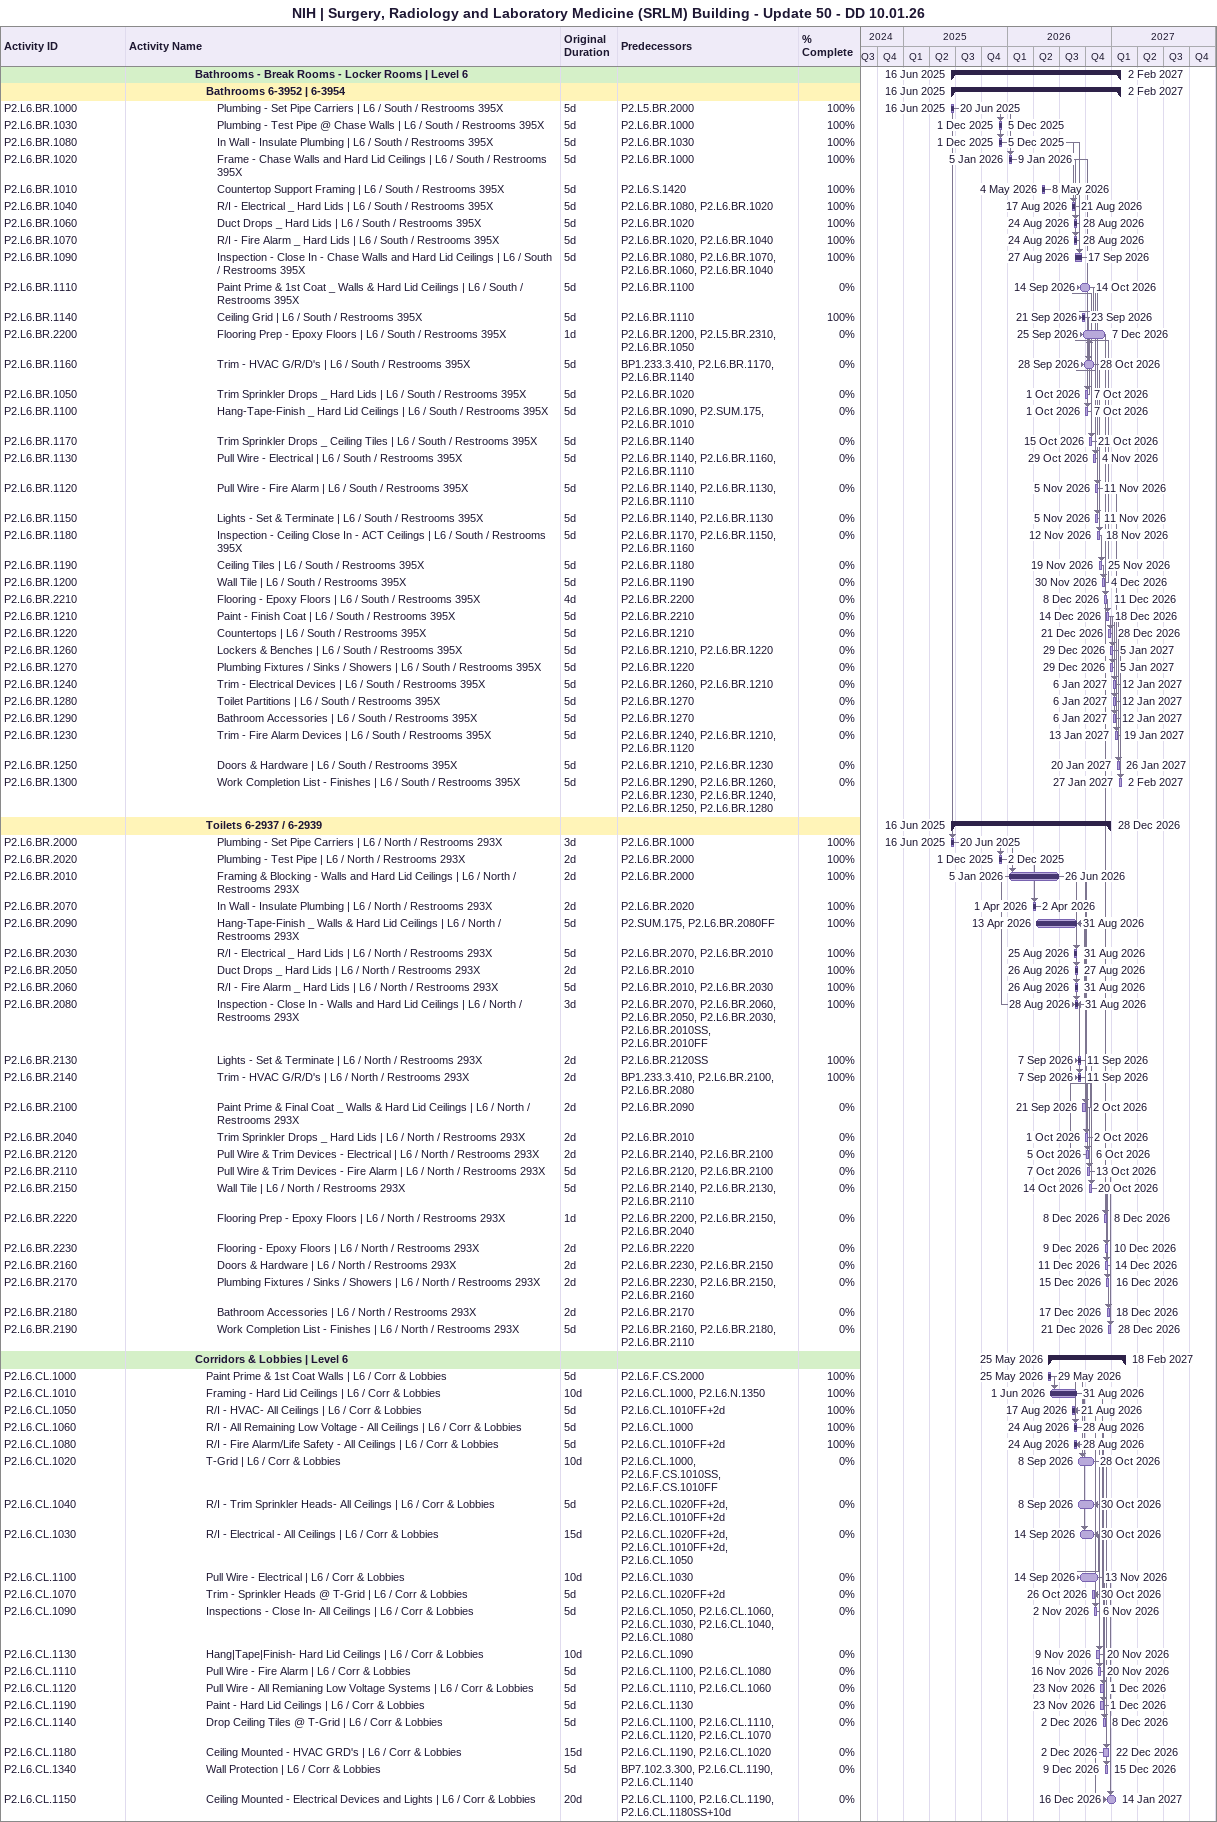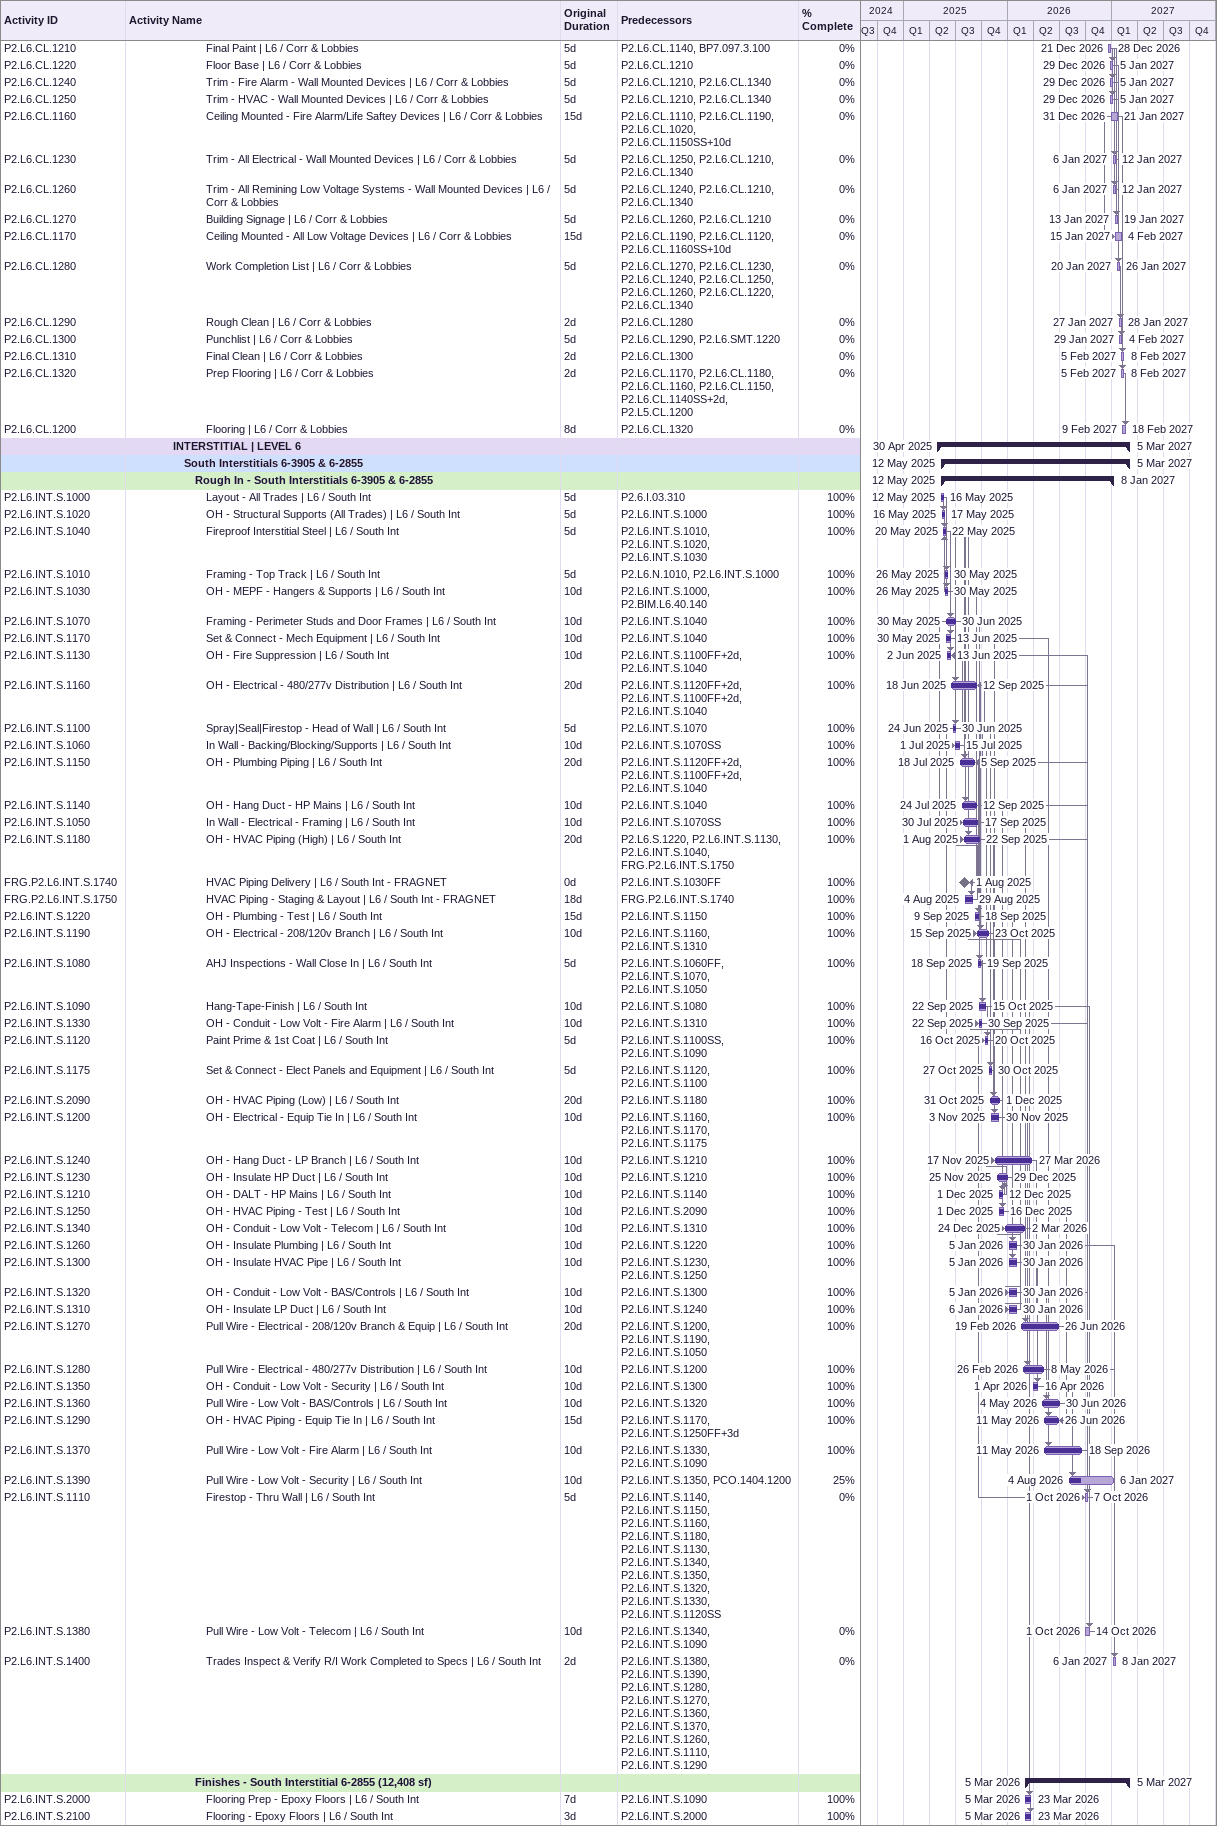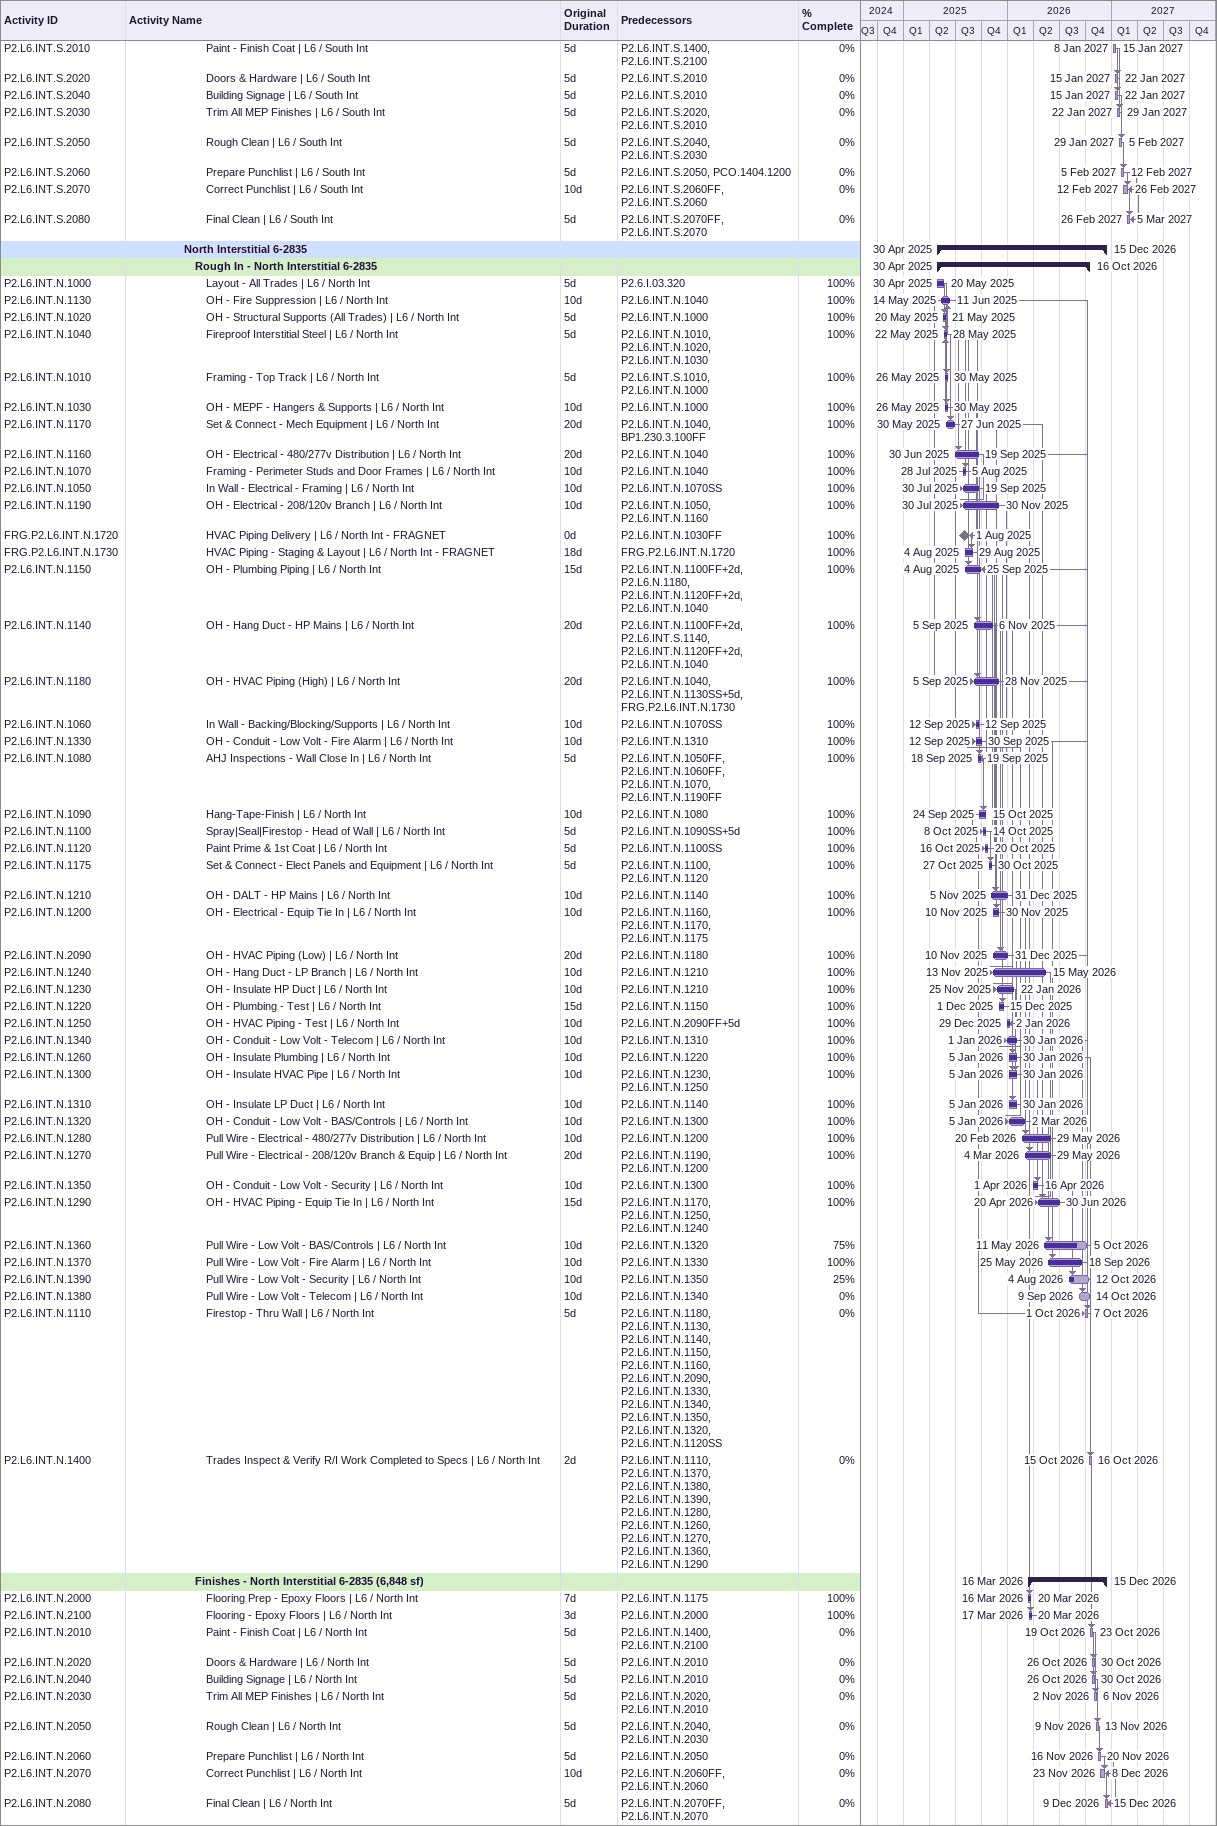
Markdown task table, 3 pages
NIH | Surgery, Radiology and Laboratory Medicine (SRLM) Building - Update 50 - DD 10.01.26

| ID | Level | Task | Original duration | Start | Finish | Predecessors | % complete |
|---|---|---|---|---|---|---|---|
|  | 7 | **Bathrooms - Break Rooms - Locker Rooms \| Level 6** |  | 2025-06-16 | 2027-02-02 |  |  |
|  | 8 | **Bathrooms 6-3952 \| 6-3954** |  | 2025-06-16 | 2027-02-02 |  |  |
| P2.L6.BR.1000 | 9 | Plumbing - Set Pipe Carriers \| L6 / South / Restrooms 395X | 5d | 2025-06-16 | 2025-06-20 | P2.L5.BR.2000 | 100 |
| P2.L6.BR.1030 | 9 | Plumbing - Test Pipe @ Chase Walls \| L6 / South / Restrooms 395X | 5d | 2025-12-01 | 2025-12-05 | P2.L6.BR.1000 | 100 |
| P2.L6.BR.1080 | 9 | In Wall - Insulate Plumbing \| L6 / South / Restrooms 395X | 5d | 2025-12-01 | 2025-12-05 | P2.L6.BR.1030 | 100 |
| P2.L6.BR.1020 | 9 | Frame - Chase Walls and Hard Lid Ceilings \| L6 / South / Restrooms 395X | 5d | 2026-01-05 | 2026-01-09 | P2.L6.BR.1000 | 100 |
| P2.L6.BR.1010 | 9 | Countertop Support Framing \| L6 / South / Restrooms 395X | 5d | 2026-05-04 | 2026-05-08 | P2.L6.S.1420 | 100 |
| P2.L6.BR.1040 | 9 | R/I - Electrical _ Hard Lids \| L6 / South / Restrooms 395X | 5d | 2026-08-17 | 2026-08-21 | P2.L6.BR.1080, P2.L6.BR.1020 | 100 |
| P2.L6.BR.1060 | 9 | Duct Drops _ Hard Lids \| L6 / South / Restrooms 395X | 5d | 2026-08-24 | 2026-08-28 | P2.L6.BR.1020 | 100 |
| P2.L6.BR.1070 | 9 | R/I - Fire Alarm _ Hard Lids \| L6 / South / Restrooms 395X | 5d | 2026-08-24 | 2026-08-28 | P2.L6.BR.1020, P2.L6.BR.1040 | 100 |
| P2.L6.BR.1090 | 9 | Inspection - Close In - Chase Walls and Hard Lid Ceilings \| L6 / South / Restrooms 395X | 5d | 2026-08-27 | 2026-09-17 | P2.L6.BR.1080, P2.L6.BR.1070, P2.L6.BR.1060, P2.L6.BR.1040 | 100 |
| P2.L6.BR.1110 | 9 | Paint Prime & 1st Coat _ Walls & Hard Lid Ceilings \| L6 / South / Restrooms 395X | 5d | 2026-09-14 | 2026-10-14 | P2.L6.BR.1100 | 0 |
| P2.L6.BR.1140 | 9 | Ceiling Grid \| L6 / South / Restrooms 395X | 5d | 2026-09-21 | 2026-09-23 | P2.L6.BR.1110 | 100 |
| P2.L6.BR.2200 | 9 | Flooring Prep - Epoxy Floors \| L6 / South / Restrooms 395X | 1d | 2026-09-25 | 2026-12-07 | P2.L6.BR.1200, P2.L5.BR.2310, P2.L6.BR.1050 | 0 |
| P2.L6.BR.1160 | 9 | Trim - HVAC G/R/D's \| L6 / South / Restrooms 395X | 5d | 2026-09-28 | 2026-10-28 | BP1.233.3.410, P2.L6.BR.1170, P2.L6.BR.1140 | 0 |
| P2.L6.BR.1050 | 9 | Trim Sprinkler Drops _ Hard Lids \| L6 / South / Restrooms 395X | 5d | 2026-10-01 | 2026-10-07 | P2.L6.BR.1020 | 0 |
| P2.L6.BR.1100 | 9 | Hang-Tape-Finish _ Hard Lid Ceilings \| L6 / South / Restrooms 395X | 5d | 2026-10-01 | 2026-10-07 | P2.L6.BR.1090, P2.SUM.175, P2.L6.BR.1010 | 0 |
| P2.L6.BR.1170 | 9 | Trim Sprinkler Drops _ Ceiling Tiles \| L6 / South / Restrooms 395X | 5d | 2026-10-15 | 2026-10-21 | P2.L6.BR.1140 | 0 |
| P2.L6.BR.1130 | 9 | Pull Wire - Electrical \| L6 / South / Restrooms 395X | 5d | 2026-10-29 | 2026-11-04 | P2.L6.BR.1140, P2.L6.BR.1160, P2.L6.BR.1110 | 0 |
| P2.L6.BR.1120 | 9 | Pull Wire - Fire Alarm \| L6 / South / Restrooms 395X | 5d | 2026-11-05 | 2026-11-11 | P2.L6.BR.1140, P2.L6.BR.1130, P2.L6.BR.1110 | 0 |
| P2.L6.BR.1150 | 9 | Lights - Set & Terminate \| L6 / South / Restrooms 395X | 5d | 2026-11-05 | 2026-11-11 | P2.L6.BR.1140, P2.L6.BR.1130 | 0 |
| P2.L6.BR.1180 | 9 | Inspection - Ceiling Close In - ACT Ceilings \| L6 / South / Restrooms 395X | 5d | 2026-11-12 | 2026-11-18 | P2.L6.BR.1170, P2.L6.BR.1150, P2.L6.BR.1160 | 0 |
| P2.L6.BR.1190 | 9 | Ceiling Tiles \| L6 / South / Restrooms 395X | 5d | 2026-11-19 | 2026-11-25 | P2.L6.BR.1180 | 0 |
| P2.L6.BR.1200 | 9 | Wall Tile \| L6 / South / Restrooms 395X | 5d | 2026-11-30 | 2026-12-04 | P2.L6.BR.1190 | 0 |
| P2.L6.BR.2210 | 9 | Flooring - Epoxy Floors \| L6 / South / Restrooms 395X | 4d | 2026-12-08 | 2026-12-11 | P2.L6.BR.2200 | 0 |
| P2.L6.BR.1210 | 9 | Paint - Finish Coat \| L6 / South / Restrooms 395X | 5d | 2026-12-14 | 2026-12-18 | P2.L6.BR.2210 | 0 |
| P2.L6.BR.1220 | 9 | Countertops \| L6 / South / Restrooms 395X | 5d | 2026-12-21 | 2026-12-28 | P2.L6.BR.1210 | 0 |
| P2.L6.BR.1260 | 9 | Lockers & Benches \| L6 / South / Restrooms 395X | 5d | 2026-12-29 | 2027-01-05 | P2.L6.BR.1210, P2.L6.BR.1220 | 0 |
| P2.L6.BR.1270 | 9 | Plumbing Fixtures / Sinks / Showers \| L6 / South / Restrooms 395X | 5d | 2026-12-29 | 2027-01-05 | P2.L6.BR.1220 | 0 |
| P2.L6.BR.1240 | 9 | Trim - Electrical Devices \| L6 / South / Restrooms 395X | 5d | 2027-01-06 | 2027-01-12 | P2.L6.BR.1260, P2.L6.BR.1210 | 0 |
| P2.L6.BR.1280 | 9 | Toilet Partitions \| L6 / South / Restrooms 395X | 5d | 2027-01-06 | 2027-01-12 | P2.L6.BR.1270 | 0 |
| P2.L6.BR.1290 | 9 | Bathroom Accessories \| L6 / South / Restrooms 395X | 5d | 2027-01-06 | 2027-01-12 | P2.L6.BR.1270 | 0 |
| P2.L6.BR.1230 | 9 | Trim - Fire Alarm Devices \| L6 / South / Restrooms 395X | 5d | 2027-01-13 | 2027-01-19 | P2.L6.BR.1240, P2.L6.BR.1210, P2.L6.BR.1120 | 0 |
| P2.L6.BR.1250 | 9 | Doors & Hardware \| L6 / South / Restrooms 395X | 5d | 2027-01-20 | 2027-01-26 | P2.L6.BR.1210, P2.L6.BR.1230 | 0 |
| P2.L6.BR.1300 | 9 | Work Completion List - Finishes \| L6 / South / Restrooms 395X | 5d | 2027-01-27 | 2027-02-02 | P2.L6.BR.1290, P2.L6.BR.1260, P2.L6.BR.1230, P2.L6.BR.1240, P2.L6.BR.1250, P2.L6.BR.1280 | 0 |
|  | 8 | **Toilets 6-2937 / 6-2939** |  | 2025-06-16 | 2026-12-28 |  |  |
| P2.L6.BR.2000 | 9 | Plumbing - Set Pipe Carriers \| L6 / North / Restrooms 293X | 3d | 2025-06-16 | 2025-06-20 | P2.L6.BR.1000 | 100 |
| P2.L6.BR.2020 | 9 | Plumbing - Test Pipe \| L6 / North / Restrooms 293X | 2d | 2025-12-01 | 2025-12-02 | P2.L6.BR.2000 | 100 |
| P2.L6.BR.2010 | 9 | Framing & Blocking - Walls and Hard Lid Ceilings \| L6 / North / Restrooms 293X | 2d | 2026-01-05 | 2026-06-26 | P2.L6.BR.2000 | 100 |
| P2.L6.BR.2070 | 9 | In Wall - Insulate Plumbing \| L6 / North / Restrooms 293X | 2d | 2026-04-01 | 2026-04-02 | P2.L6.BR.2020 | 100 |
| P2.L6.BR.2090 | 9 | Hang-Tape-Finish _ Walls & Hard Lid Ceilings \| L6 / North / Restrooms 293X | 5d | 2026-04-13 | 2026-08-31 | P2.SUM.175, P2.L6.BR.2080FF | 100 |
| P2.L6.BR.2030 | 9 | R/I - Electrical _ Hard Lids \| L6 / North / Restrooms 293X | 5d | 2026-08-25 | 2026-08-31 | P2.L6.BR.2070, P2.L6.BR.2010 | 100 |
| P2.L6.BR.2050 | 9 | Duct Drops _ Hard Lids \| L6 / North / Restrooms 293X | 2d | 2026-08-26 | 2026-08-27 | P2.L6.BR.2010 | 100 |
| P2.L6.BR.2060 | 9 | R/I - Fire Alarm _ Hard Lids \| L6 / North / Restrooms 293X | 5d | 2026-08-26 | 2026-08-31 | P2.L6.BR.2010, P2.L6.BR.2030 | 100 |
| P2.L6.BR.2080 | 9 | Inspection - Close In - Walls and Hard Lid Ceilings \| L6 / North / Restrooms 293X | 3d | 2026-08-28 | 2026-08-31 | P2.L6.BR.2070, P2.L6.BR.2060, P2.L6.BR.2050, P2.L6.BR.2030, P2.L6.BR.2010SS, P2.L6.BR.2010FF | 100 |
| P2.L6.BR.2130 | 9 | Lights - Set & Terminate \| L6 / North / Restrooms 293X | 2d | 2026-09-07 | 2026-09-11 | P2.L6.BR.2120SS | 100 |
| P2.L6.BR.2140 | 9 | Trim - HVAC G/R/D's \| L6 / North / Restrooms 293X | 2d | 2026-09-07 | 2026-09-11 | BP1.233.3.410, P2.L6.BR.2100, P2.L6.BR.2080 | 100 |
| P2.L6.BR.2100 | 9 | Paint Prime & Final Coat _ Walls & Hard Lid Ceilings \| L6 / North / Restrooms 293X | 2d | 2026-09-21 | 2026-10-02 | P2.L6.BR.2090 | 0 |
| P2.L6.BR.2040 | 9 | Trim Sprinkler Drops _ Hard Lids \| L6 / North / Restrooms 293X | 2d | 2026-10-01 | 2026-10-02 | P2.L6.BR.2010 | 0 |
| P2.L6.BR.2120 | 9 | Pull Wire & Trim Devices - Electrical \| L6 / North / Restrooms 293X | 2d | 2026-10-05 | 2026-10-06 | P2.L6.BR.2140, P2.L6.BR.2100 | 0 |
| P2.L6.BR.2110 | 9 | Pull Wire & Trim Devices - Fire Alarm \| L6 / North / Restrooms 293X | 5d | 2026-10-07 | 2026-10-13 | P2.L6.BR.2120, P2.L6.BR.2100 | 0 |
| P2.L6.BR.2150 | 9 | Wall Tile \| L6 / North / Restrooms 293X | 5d | 2026-10-14 | 2026-10-20 | P2.L6.BR.2140, P2.L6.BR.2130, P2.L6.BR.2110 | 0 |
| P2.L6.BR.2220 | 9 | Flooring Prep - Epoxy Floors \| L6 / North / Restrooms 293X | 1d | 2026-12-08 | 2026-12-08 | P2.L6.BR.2200, P2.L6.BR.2150, P2.L6.BR.2040 | 0 |
| P2.L6.BR.2230 | 9 | Flooring - Epoxy Floors \| L6 / North / Restrooms 293X | 2d | 2026-12-09 | 2026-12-10 | P2.L6.BR.2220 | 0 |
| P2.L6.BR.2160 | 9 | Doors & Hardware \| L6 / North / Restrooms 293X | 2d | 2026-12-11 | 2026-12-14 | P2.L6.BR.2230, P2.L6.BR.2150 | 0 |
| P2.L6.BR.2170 | 9 | Plumbing Fixtures / Sinks / Showers \| L6 / North / Restrooms 293X | 2d | 2026-12-15 | 2026-12-16 | P2.L6.BR.2230, P2.L6.BR.2150, P2.L6.BR.2160 | 0 |
| P2.L6.BR.2180 | 9 | Bathroom Accessories \| L6 / North / Restrooms 293X | 2d | 2026-12-17 | 2026-12-18 | P2.L6.BR.2170 | 0 |
| P2.L6.BR.2190 | 9 | Work Completion List - Finishes \| L6 / North / Restrooms 293X | 5d | 2026-12-21 | 2026-12-28 | P2.L6.BR.2160, P2.L6.BR.2180, P2.L6.BR.2110 | 0 |
|  | 7 | **Corridors & Lobbies \| Level 6** |  | 2026-05-25 | 2027-02-18 |  |  |
| P2.L6.CL.1000 | 8 | Paint Prime & 1st Coat Walls \| L6 / Corr & Lobbies | 5d | 2026-05-25 | 2026-05-29 | P2.L6.F.CS.2000 | 100 |
| P2.L6.CL.1010 | 8 | Framing - Hard Lid Ceilings \| L6 / Corr & Lobbies | 10d | 2026-06-01 | 2026-08-31 | P2.L6.CL.1000, P2.L6.N.1350 | 100 |
| P2.L6.CL.1050 | 8 | R/I - HVAC- All Ceilings \| L6 / Corr & Lobbies | 5d | 2026-08-17 | 2026-08-21 | P2.L6.CL.1010FF+2d | 100 |
| P2.L6.CL.1060 | 8 | R/I - All Remaining Low Voltage - All Ceilings \| L6 / Corr & Lobbies | 5d | 2026-08-24 | 2026-08-28 | P2.L6.CL.1000 | 100 |
| P2.L6.CL.1080 | 8 | R/I - Fire Alarm/Life Safety - All Ceilings \| L6 / Corr & Lobbies | 5d | 2026-08-24 | 2026-08-28 | P2.L6.CL.1010FF+2d | 100 |
| P2.L6.CL.1020 | 8 | T-Grid \| L6 / Corr & Lobbies | 10d | 2026-09-08 | 2026-10-28 | P2.L6.CL.1000, P2.L6.F.CS.1010SS, P2.L6.F.CS.1010FF | 0 |
| P2.L6.CL.1040 | 8 | R/I - Trim Sprinkler Heads- All Ceilings \| L6 / Corr & Lobbies | 5d | 2026-09-08 | 2026-10-30 | P2.L6.CL.1020FF+2d, P2.L6.CL.1010FF+2d | 0 |
| P2.L6.CL.1030 | 8 | R/I - Electrical - All Ceilings \| L6 / Corr & Lobbies | 15d | 2026-09-14 | 2026-10-30 | P2.L6.CL.1020FF+2d, P2.L6.CL.1010FF+2d, P2.L6.CL.1050 | 0 |
| P2.L6.CL.1100 | 8 | Pull Wire - Electrical \| L6 / Corr & Lobbies | 10d | 2026-09-14 | 2026-11-13 | P2.L6.CL.1030 | 0 |
| P2.L6.CL.1070 | 8 | Trim - Sprinkler Heads @ T-Grid \| L6 / Corr & Lobbies | 5d | 2026-10-26 | 2026-10-30 | P2.L6.CL.1020FF+2d | 0 |
| P2.L6.CL.1090 | 8 | Inspections - Close In- All Ceilings \| L6 / Corr & Lobbies | 5d | 2026-11-02 | 2026-11-06 | P2.L6.CL.1050, P2.L6.CL.1060, P2.L6.CL.1030, P2.L6.CL.1040, P2.L6.CL.1080 | 0 |
| P2.L6.CL.1130 | 8 | Hang\|Tape\|Finish- Hard Lid Ceilings \| L6 / Corr & Lobbies | 10d | 2026-11-09 | 2026-11-20 | P2.L6.CL.1090 | 0 |
| P2.L6.CL.1110 | 8 | Pull Wire - Fire Alarm \| L6 / Corr & Lobbies | 5d | 2026-11-16 | 2026-11-20 | P2.L6.CL.1100, P2.L6.CL.1080 | 0 |
| P2.L6.CL.1120 | 8 | Pull Wire - All Remianing Low Voltage Systems \| L6 / Corr & Lobbies | 5d | 2026-11-23 | 2026-12-01 | P2.L6.CL.1110, P2.L6.CL.1060 | 0 |
| P2.L6.CL.1190 | 8 | Paint - Hard Lid Ceilings \| L6 / Corr & Lobbies | 5d | 2026-11-23 | 2026-12-01 | P2.L6.CL.1130 | 0 |
| P2.L6.CL.1140 | 8 | Drop Ceiling Tiles @ T-Grid \| L6 / Corr & Lobbies | 5d | 2026-12-02 | 2026-12-08 | P2.L6.CL.1100, P2.L6.CL.1110, P2.L6.CL.1120, P2.L6.CL.1070 | 0 |
| P2.L6.CL.1180 | 8 | Ceiling Mounted - HVAC GRD's \| L6 / Corr & Lobbies | 15d | 2026-12-02 | 2026-12-22 | P2.L6.CL.1190, P2.L6.CL.1020 | 0 |
| P2.L6.CL.1340 | 8 | Wall Protection \| L6 / Corr & Lobbies | 5d | 2026-12-09 | 2026-12-15 | BP7.102.3.300, P2.L6.CL.1190, P2.L6.CL.1140 | 0 |
| P2.L6.CL.1150 | 8 | Ceiling Mounted - Electrical Devices and Lights \| L6 / Corr & Lobbies | 20d | 2026-12-16 | 2027-01-14 | P2.L6.CL.1100, P2.L6.CL.1190, P2.L6.CL.1180SS+10d | 0 |
| P2.L6.CL.1210 | 8 | Final Paint \| L6 / Corr & Lobbies | 5d | 2026-12-21 | 2026-12-28 | P2.L6.CL.1140, BP7.097.3.100 | 0 |
| P2.L6.CL.1220 | 8 | Floor Base \| L6 / Corr & Lobbies | 5d | 2026-12-29 | 2027-01-05 | P2.L6.CL.1210 | 0 |
| P2.L6.CL.1240 | 8 | Trim - Fire Alarm - Wall Mounted Devices \| L6 / Corr & Lobbies | 5d | 2026-12-29 | 2027-01-05 | P2.L6.CL.1210, P2.L6.CL.1340 | 0 |
| P2.L6.CL.1250 | 8 | Trim - HVAC - Wall Mounted Devices \| L6 / Corr & Lobbies | 5d | 2026-12-29 | 2027-01-05 | P2.L6.CL.1210, P2.L6.CL.1340 | 0 |
| P2.L6.CL.1160 | 8 | Ceiling Mounted - Fire Alarm/Life Saftey Devices \| L6 / Corr & Lobbies | 15d | 2026-12-31 | 2027-01-21 | P2.L6.CL.1110, P2.L6.CL.1190, P2.L6.CL.1020, P2.L6.CL.1150SS+10d | 0 |
| P2.L6.CL.1230 | 8 | Trim - All Electrical - Wall Mounted Devices \| L6 / Corr & Lobbies | 5d | 2027-01-06 | 2027-01-12 | P2.L6.CL.1250, P2.L6.CL.1210, P2.L6.CL.1340 | 0 |
| P2.L6.CL.1260 | 8 | Trim - All Remining Low Voltage Systems - Wall Mounted Devices \| L6 / Corr & Lobbies | 5d | 2027-01-06 | 2027-01-12 | P2.L6.CL.1240, P2.L6.CL.1210, P2.L6.CL.1340 | 0 |
| P2.L6.CL.1270 | 8 | Building Signage \| L6 / Corr & Lobbies | 5d | 2027-01-13 | 2027-01-19 | P2.L6.CL.1260, P2.L6.CL.1210 | 0 |
| P2.L6.CL.1170 | 8 | Ceiling Mounted - All Low Voltage Devices \| L6 / Corr & Lobbies | 15d | 2027-01-15 | 2027-02-04 | P2.L6.CL.1190, P2.L6.CL.1120, P2.L6.CL.1160SS+10d | 0 |
| P2.L6.CL.1280 | 8 | Work Completion List \| L6 / Corr & Lobbies | 5d | 2027-01-20 | 2027-01-26 | P2.L6.CL.1270, P2.L6.CL.1230, P2.L6.CL.1240, P2.L6.CL.1250, P2.L6.CL.1260, P2.L6.CL.1220, P2.L6.CL.1340 | 0 |
| P2.L6.CL.1290 | 8 | Rough Clean \| L6 / Corr & Lobbies | 2d | 2027-01-27 | 2027-01-28 | P2.L6.CL.1280 | 0 |
| P2.L6.CL.1300 | 8 | Punchlist \| L6 / Corr & Lobbies | 5d | 2027-01-29 | 2027-02-04 | P2.L6.CL.1290, P2.L6.SMT.1220 | 0 |
| P2.L6.CL.1310 | 8 | Final Clean \| L6 / Corr & Lobbies | 2d | 2027-02-05 | 2027-02-08 | P2.L6.CL.1300 | 0 |
| P2.L6.CL.1320 | 8 | Prep Flooring \| L6 / Corr & Lobbies | 2d | 2027-02-05 | 2027-02-08 | P2.L6.CL.1170, P2.L6.CL.1180, P2.L6.CL.1160, P2.L6.CL.1150, P2.L6.CL.1140SS+2d, P2.L5.CL.1200 | 0 |
| P2.L6.CL.1200 | 8 | Flooring \| L6 / Corr & Lobbies | 8d | 2027-02-09 | 2027-02-18 | P2.L6.CL.1320 | 0 |
|  | 5 | **INTERSTITIAL \| LEVEL 6** |  | 2025-04-30 | 2027-03-05 |  |  |
|  | 6 | **South Interstitials 6-3905 & 6-2855** |  | 2025-05-12 | 2027-03-05 |  |  |
|  | 7 | **Rough In - South Interstitials 6-3905 & 6-2855** |  | 2025-05-12 | 2027-01-08 |  |  |
| P2.L6.INT.S.1000 | 8 | Layout - All Trades \| L6 / South Int | 5d | 2025-05-12 | 2025-05-16 | P2.6.I.03.310 | 100 |
| P2.L6.INT.S.1020 | 8 | OH - Structural Supports (All Trades) \| L6 / South Int | 5d | 2025-05-16 | 2025-05-17 | P2.L6.INT.S.1000 | 100 |
| P2.L6.INT.S.1040 | 8 | Fireproof Interstitial Steel \| L6 / South Int | 5d | 2025-05-20 | 2025-05-22 | P2.L6.INT.S.1010, P2.L6.INT.S.1020, P2.L6.INT.S.1030 | 100 |
| P2.L6.INT.S.1010 | 8 | Framing - Top Track \| L6 / South Int | 5d | 2025-05-26 | 2025-05-30 | P2.L6.N.1010, P2.L6.INT.S.1000 | 100 |
| P2.L6.INT.S.1030 | 8 | OH - MEPF - Hangers & Supports \| L6 / South Int | 10d | 2025-05-26 | 2025-05-30 | P2.L6.INT.S.1000, P2.BIM.L6.40.140 | 100 |
| P2.L6.INT.S.1070 | 8 | Framing - Perimeter Studs and Door Frames \| L6 / South Int | 10d | 2025-05-30 | 2025-06-30 | P2.L6.INT.S.1040 | 100 |
| P2.L6.INT.S.1170 | 8 | Set & Connect - Mech Equipment \| L6 / South Int | 10d | 2025-05-30 | 2025-06-13 | P2.L6.INT.S.1040 | 100 |
| P2.L6.INT.S.1130 | 8 | OH - Fire Suppression \| L6 / South Int | 10d | 2025-06-02 | 2025-06-13 | P2.L6.INT.S.1100FF+2d, P2.L6.INT.S.1040 | 100 |
| P2.L6.INT.S.1160 | 8 | OH - Electrical - 480/277v Distribution \| L6 / South Int | 20d | 2025-06-18 | 2025-09-12 | P2.L6.INT.S.1120FF+2d, P2.L6.INT.S.1100FF+2d, P2.L6.INT.S.1040 | 100 |
| P2.L6.INT.S.1100 | 8 | Spray\|Seal\|Firestop - Head of Wall \| L6 / South Int | 5d | 2025-06-24 | 2025-06-30 | P2.L6.INT.S.1070 | 100 |
| P2.L6.INT.S.1060 | 8 | In Wall - Backing/Blocking/Supports \| L6 / South Int | 10d | 2025-07-01 | 2025-07-15 | P2.L6.INT.S.1070SS | 100 |
| P2.L6.INT.S.1150 | 8 | OH - Plumbing Piping \| L6 / South Int | 20d | 2025-07-18 | 2025-09-05 | P2.L6.INT.S.1120FF+2d, P2.L6.INT.S.1100FF+2d, P2.L6.INT.S.1040 | 100 |
| P2.L6.INT.S.1140 | 8 | OH - Hang Duct - HP Mains \| L6 / South Int | 10d | 2025-07-24 | 2025-09-12 | P2.L6.INT.S.1040 | 100 |
| P2.L6.INT.S.1050 | 8 | In Wall - Electrical - Framing \| L6 / South Int | 10d | 2025-07-30 | 2025-09-17 | P2.L6.INT.S.1070SS | 100 |
| P2.L6.INT.S.1180 | 8 | OH - HVAC Piping (High) \| L6 / South Int | 20d | 2025-08-01 | 2025-09-22 | P2.L6.S.1220, P2.L6.INT.S.1130, P2.L6.INT.S.1040, FRG.P2.L6.INT.S.1750 | 100 |
| FRG.P2.L6.INT.S.1740 | 8 | HVAC Piping Delivery \| L6 / South Int - FRAGNET | 0d | 2025-08-01 | 2025-08-01 | P2.L6.INT.S.1030FF | 100 |
| FRG.P2.L6.INT.S.1750 | 8 | HVAC Piping - Staging & Layout \| L6 / South Int - FRAGNET | 18d | 2025-08-04 | 2025-08-29 | FRG.P2.L6.INT.S.1740 | 100 |
| P2.L6.INT.S.1220 | 8 | OH - Plumbing - Test \| L6 / South Int | 15d | 2025-09-09 | 2025-09-18 | P2.L6.INT.S.1150 | 100 |
| P2.L6.INT.S.1190 | 8 | OH - Electrical - 208/120v Branch \| L6 / South Int | 10d | 2025-09-15 | 2025-10-23 | P2.L6.INT.S.1160, P2.L6.INT.S.1310 | 100 |
| P2.L6.INT.S.1080 | 8 | AHJ Inspections - Wall Close In \| L6 / South Int | 5d | 2025-09-18 | 2025-09-19 | P2.L6.INT.S.1060FF, P2.L6.INT.S.1070, P2.L6.INT.S.1050 | 100 |
| P2.L6.INT.S.1090 | 8 | Hang-Tape-Finish \| L6 / South Int | 10d | 2025-09-22 | 2025-10-15 | P2.L6.INT.S.1080 | 100 |
| P2.L6.INT.S.1330 | 8 | OH - Conduit - Low Volt - Fire Alarm \| L6 / South Int | 10d | 2025-09-22 | 2025-09-30 | P2.L6.INT.S.1310 | 100 |
| P2.L6.INT.S.1120 | 8 | Paint Prime & 1st Coat \| L6 / South Int | 5d | 2025-10-16 | 2025-10-20 | P2.L6.INT.S.1100SS, P2.L6.INT.S.1090 | 100 |
| P2.L6.INT.S.1175 | 8 | Set & Connect - Elect Panels and Equipment \| L6 / South Int | 5d | 2025-10-27 | 2025-10-30 | P2.L6.INT.S.1120, P2.L6.INT.S.1100 | 100 |
| P2.L6.INT.S.2090 | 8 | OH - HVAC Piping (Low) \| L6 / South Int | 20d | 2025-10-31 | 2025-12-01 | P2.L6.INT.S.1180 | 100 |
| P2.L6.INT.S.1200 | 8 | OH - Electrical - Equip Tie In \| L6 / South Int | 10d | 2025-11-03 | 2025-11-30 | P2.L6.INT.S.1160, P2.L6.INT.S.1170, P2.L6.INT.S.1175 | 100 |
| P2.L6.INT.S.1240 | 8 | OH - Hang Duct - LP Branch \| L6 / South Int | 10d | 2025-11-17 | 2026-03-27 | P2.L6.INT.S.1210 | 100 |
| P2.L6.INT.S.1230 | 8 | OH - Insulate HP Duct \| L6 / South Int | 10d | 2025-11-25 | 2025-12-29 | P2.L6.INT.S.1210 | 100 |
| P2.L6.INT.S.1210 | 8 | OH - DALT - HP Mains \| L6 / South Int | 10d | 2025-12-01 | 2025-12-12 | P2.L6.INT.S.1140 | 100 |
| P2.L6.INT.S.1250 | 8 | OH - HVAC Piping - Test \| L6 / South Int | 10d | 2025-12-01 | 2025-12-16 | P2.L6.INT.S.2090 | 100 |
| P2.L6.INT.S.1340 | 8 | OH - Conduit - Low Volt - Telecom \| L6 / South Int | 10d | 2025-12-24 | 2026-03-02 | P2.L6.INT.S.1310 | 100 |
| P2.L6.INT.S.1260 | 8 | OH - Insulate Plumbing \| L6 / South Int | 10d | 2026-01-05 | 2026-01-30 | P2.L6.INT.S.1220 | 100 |
| P2.L6.INT.S.1300 | 8 | OH - Insulate HVAC Pipe \| L6 / South Int | 10d | 2026-01-05 | 2026-01-30 | P2.L6.INT.S.1230, P2.L6.INT.S.1250 | 100 |
| P2.L6.INT.S.1320 | 8 | OH - Conduit - Low Volt - BAS/Controls \| L6 / South Int | 10d | 2026-01-05 | 2026-01-30 | P2.L6.INT.S.1300 | 100 |
| P2.L6.INT.S.1310 | 8 | OH - Insulate LP Duct \| L6 / South Int | 10d | 2026-01-06 | 2026-01-30 | P2.L6.INT.S.1240 | 100 |
| P2.L6.INT.S.1270 | 8 | Pull Wire - Electrical - 208/120v Branch & Equip \| L6 / South Int | 20d | 2026-02-19 | 2026-06-26 | P2.L6.INT.S.1200, P2.L6.INT.S.1190, P2.L6.INT.S.1050 | 100 |
| P2.L6.INT.S.1280 | 8 | Pull Wire - Electrical - 480/277v Distribution \| L6 / South Int | 10d | 2026-02-26 | 2026-05-08 | P2.L6.INT.S.1200 | 100 |
| P2.L6.INT.S.1350 | 8 | OH - Conduit - Low Volt - Security \| L6 / South Int | 10d | 2026-04-01 | 2026-04-16 | P2.L6.INT.S.1300 | 100 |
| P2.L6.INT.S.1360 | 8 | Pull Wire - Low Volt - BAS/Controls \| L6 / South Int | 10d | 2026-05-04 | 2026-06-30 | P2.L6.INT.S.1320 | 100 |
| P2.L6.INT.S.1290 | 8 | OH - HVAC Piping - Equip Tie In \| L6 / South Int | 15d | 2026-05-11 | 2026-06-26 | P2.L6.INT.S.1170, P2.L6.INT.S.1250FF+3d | 100 |
| P2.L6.INT.S.1370 | 8 | Pull Wire - Low Volt - Fire Alarm \| L6 / South Int | 10d | 2026-05-11 | 2026-09-18 | P2.L6.INT.S.1330, P2.L6.INT.S.1090 | 100 |
| P2.L6.INT.S.1390 | 8 | Pull Wire - Low Volt - Security \| L6 / South Int | 10d | 2026-08-04 | 2027-01-06 | P2.L6.INT.S.1350, PCO.1404.1200 | 25 |
| P2.L6.INT.S.1110 | 8 | Firestop - Thru Wall \| L6 / South Int | 5d | 2026-10-01 | 2026-10-07 | P2.L6.INT.S.1140, P2.L6.INT.S.1150, P2.L6.INT.S.1160, P2.L6.INT.S.1180, P2.L6.INT.S.1130, P2.L6.INT.S.1340, P2.L6.INT.S.1350, P2.L6.INT.S.1320, P2.L6.INT.S.1330, P2.L6.INT.S.1120SS | 0 |
| P2.L6.INT.S.1380 | 8 | Pull Wire - Low Volt - Telecom \| L6 / South Int | 10d | 2026-10-01 | 2026-10-14 | P2.L6.INT.S.1340, P2.L6.INT.S.1090 | 0 |
| P2.L6.INT.S.1400 | 8 | Trades Inspect & Verify R/I Work Completed to Specs \| L6 / South Int | 2d | 2027-01-06 | 2027-01-08 | P2.L6.INT.S.1380, P2.L6.INT.S.1390, P2.L6.INT.S.1280, P2.L6.INT.S.1270, P2.L6.INT.S.1360, P2.L6.INT.S.1370, P2.L6.INT.S.1260, P2.L6.INT.S.1110, P2.L6.INT.S.1290 | 0 |
|  | 7 | **Finishes - South Interstitial 6-2855 (12,408 sf)** |  | 2026-03-05 | 2027-03-05 |  |  |
| P2.L6.INT.S.2000 | 8 | Flooring Prep - Epoxy Floors \| L6 / South Int | 7d | 2026-03-05 | 2026-03-23 | P2.L6.INT.S.1090 | 100 |
| P2.L6.INT.S.2100 | 8 | Flooring - Epoxy Floors \| L6 / South Int | 3d | 2026-03-05 | 2026-03-23 | P2.L6.INT.S.2000 | 100 |
| P2.L6.INT.S.2010 | 8 | Paint - Finish Coat \| L6 / South Int | 5d | 2027-01-08 | 2027-01-15 | P2.L6.INT.S.1400, P2.L6.INT.S.2100 | 0 |
| P2.L6.INT.S.2020 | 8 | Doors & Hardware \| L6 / South Int | 5d | 2027-01-15 | 2027-01-22 | P2.L6.INT.S.2010 | 0 |
| P2.L6.INT.S.2040 | 8 | Building Signage \| L6 / South Int | 5d | 2027-01-15 | 2027-01-22 | P2.L6.INT.S.2010 | 0 |
| P2.L6.INT.S.2030 | 8 | Trim All MEP Finishes \| L6 / South Int | 5d | 2027-01-22 | 2027-01-29 | P2.L6.INT.S.2020, P2.L6.INT.S.2010 | 0 |
| P2.L6.INT.S.2050 | 8 | Rough Clean \| L6 / South Int | 5d | 2027-01-29 | 2027-02-05 | P2.L6.INT.S.2040, P2.L6.INT.S.2030 | 0 |
| P2.L6.INT.S.2060 | 8 | Prepare Punchlist \| L6 / South Int | 5d | 2027-02-05 | 2027-02-12 | P2.L6.INT.S.2050, PCO.1404.1200 | 0 |
| P2.L6.INT.S.2070 | 8 | Correct Punchlist \| L6 / South Int | 10d | 2027-02-12 | 2027-02-26 | P2.L6.INT.S.2060FF, P2.L6.INT.S.2060 | 0 |
| P2.L6.INT.S.2080 | 8 | Final Clean \| L6 / South Int | 5d | 2027-02-26 | 2027-03-05 | P2.L6.INT.S.2070FF, P2.L6.INT.S.2070 | 0 |
|  | 6 | **North Interstitial 6-2835** |  | 2025-04-30 | 2026-12-15 |  |  |
|  | 7 | **Rough In - North Interstitial 6-2835** |  | 2025-04-30 | 2026-10-16 |  |  |
| P2.L6.INT.N.1000 | 8 | Layout - All Trades \| L6 / North Int | 5d | 2025-04-30 | 2025-05-20 | P2.6.I.03.320 | 100 |
| P2.L6.INT.N.1130 | 8 | OH - Fire Suppression \| L6 / North Int | 10d | 2025-05-14 | 2025-06-11 | P2.L6.INT.N.1040 | 100 |
| P2.L6.INT.N.1020 | 8 | OH - Structural Supports (All Trades) \| L6 / North Int | 5d | 2025-05-20 | 2025-05-21 | P2.L6.INT.N.1000 | 100 |
| P2.L6.INT.N.1040 | 8 | Fireproof Interstitial Steel \| L6 / North Int | 5d | 2025-05-22 | 2025-05-28 | P2.L6.INT.N.1010, P2.L6.INT.N.1020, P2.L6.INT.N.1030 | 100 |
| P2.L6.INT.N.1010 | 8 | Framing - Top Track \| L6 / North Int | 5d | 2025-05-26 | 2025-05-30 | P2.L6.INT.S.1010, P2.L6.INT.N.1000 | 100 |
| P2.L6.INT.N.1030 | 8 | OH - MEPF - Hangers & Supports \| L6 / North Int | 10d | 2025-05-26 | 2025-05-30 | P2.L6.INT.N.1000 | 100 |
| P2.L6.INT.N.1170 | 8 | Set & Connect - Mech Equipment \| L6 / North Int | 20d | 2025-05-30 | 2025-06-27 | P2.L6.INT.N.1040, BP1.230.3.100FF | 100 |
| P2.L6.INT.N.1160 | 8 | OH - Electrical - 480/277v Distribution \| L6 / North Int | 20d | 2025-06-30 | 2025-09-19 | P2.L6.INT.N.1040 | 100 |
| P2.L6.INT.N.1070 | 8 | Framing - Perimeter Studs and Door Frames \| L6 / North Int | 10d | 2025-07-28 | 2025-08-05 | P2.L6.INT.N.1040 | 100 |
| P2.L6.INT.N.1050 | 8 | In Wall - Electrical - Framing \| L6 / North Int | 10d | 2025-07-30 | 2025-09-19 | P2.L6.INT.N.1070SS | 100 |
| P2.L6.INT.N.1190 | 8 | OH - Electrical - 208/120v Branch \| L6 / North Int | 10d | 2025-07-30 | 2025-11-30 | P2.L6.INT.N.1050, P2.L6.INT.N.1160 | 100 |
| FRG.P2.L6.INT.N.1720 | 8 | HVAC Piping Delivery \| L6 / North Int - FRAGNET | 0d | 2025-08-01 | 2025-08-01 | P2.L6.INT.N.1030FF | 100 |
| FRG.P2.L6.INT.N.1730 | 8 | HVAC Piping - Staging & Layout \| L6 / North Int - FRAGNET | 18d | 2025-08-04 | 2025-08-29 | FRG.P2.L6.INT.N.1720 | 100 |
| P2.L6.INT.N.1150 | 8 | OH - Plumbing Piping \| L6 / North Int | 15d | 2025-08-04 | 2025-09-25 | P2.L6.INT.N.1100FF+2d, P2.L6.N.1180, P2.L6.INT.N.1120FF+2d, P2.L6.INT.N.1040 | 100 |
| P2.L6.INT.N.1140 | 8 | OH - Hang Duct - HP Mains \| L6 / North Int | 20d | 2025-09-05 | 2025-11-06 | P2.L6.INT.N.1100FF+2d, P2.L6.INT.S.1140, P2.L6.INT.N.1120FF+2d, P2.L6.INT.N.1040 | 100 |
| P2.L6.INT.N.1180 | 8 | OH - HVAC Piping (High) \| L6 / North Int | 20d | 2025-09-05 | 2025-11-28 | P2.L6.INT.N.1040, P2.L6.INT.N.1130SS+5d, FRG.P2.L6.INT.N.1730 | 100 |
| P2.L6.INT.N.1060 | 8 | In Wall - Backing/Blocking/Supports \| L6 / North Int | 10d | 2025-09-12 | 2025-09-12 | P2.L6.INT.N.1070SS | 100 |
| P2.L6.INT.N.1330 | 8 | OH - Conduit - Low Volt - Fire Alarm \| L6 / North Int | 10d | 2025-09-12 | 2025-09-30 | P2.L6.INT.N.1310 | 100 |
| P2.L6.INT.N.1080 | 8 | AHJ Inspections - Wall Close In \| L6 / North Int | 5d | 2025-09-18 | 2025-09-19 | P2.L6.INT.N.1050FF, P2.L6.INT.N.1060FF, P2.L6.INT.N.1070, P2.L6.INT.N.1190FF | 100 |
| P2.L6.INT.N.1090 | 8 | Hang-Tape-Finish \| L6 / North Int | 10d | 2025-09-24 | 2025-10-15 | P2.L6.INT.N.1080 | 100 |
| P2.L6.INT.N.1100 | 8 | Spray\|Seal\|Firestop - Head of Wall \| L6 / North Int | 5d | 2025-10-08 | 2025-10-14 | P2.L6.INT.N.1090SS+5d | 100 |
| P2.L6.INT.N.1120 | 8 | Paint Prime & 1st Coat \| L6 / North Int | 5d | 2025-10-16 | 2025-10-20 | P2.L6.INT.N.1100SS | 100 |
| P2.L6.INT.N.1175 | 8 | Set & Connect - Elect Panels and Equipment \| L6 / North Int | 5d | 2025-10-27 | 2025-10-30 | P2.L6.INT.N.1100, P2.L6.INT.N.1120 | 100 |
| P2.L6.INT.N.1210 | 8 | OH - DALT - HP Mains \| L6 / North Int | 10d | 2025-11-05 | 2025-12-31 | P2.L6.INT.N.1140 | 100 |
| P2.L6.INT.N.1200 | 8 | OH - Electrical - Equip Tie In \| L6 / North Int | 10d | 2025-11-10 | 2025-11-30 | P2.L6.INT.N.1160, P2.L6.INT.N.1170, P2.L6.INT.N.1175 | 100 |
| P2.L6.INT.N.2090 | 8 | OH - HVAC Piping (Low) \| L6 / North Int | 20d | 2025-11-10 | 2025-12-31 | P2.L6.INT.N.1180 | 100 |
| P2.L6.INT.N.1240 | 8 | OH - Hang Duct - LP Branch \| L6 / North Int | 10d | 2025-11-13 | 2026-05-15 | P2.L6.INT.N.1210 | 100 |
| P2.L6.INT.N.1230 | 8 | OH - Insulate HP Duct \| L6 / North Int | 10d | 2025-11-25 | 2026-01-22 | P2.L6.INT.N.1210 | 100 |
| P2.L6.INT.N.1220 | 8 | OH - Plumbing - Test \| L6 / North Int | 15d | 2025-12-01 | 2025-12-15 | P2.L6.INT.N.1150 | 100 |
| P2.L6.INT.N.1250 | 8 | OH - HVAC Piping - Test \| L6 / North Int | 10d | 2025-12-29 | 2026-01-02 | P2.L6.INT.N.2090FF+5d | 100 |
| P2.L6.INT.N.1340 | 8 | OH - Conduit - Low Volt - Telecom \| L6 / North Int | 10d | 2026-01-01 | 2026-01-30 | P2.L6.INT.N.1310 | 100 |
| P2.L6.INT.N.1260 | 8 | OH - Insulate Plumbing \| L6 / North Int | 10d | 2026-01-05 | 2026-01-30 | P2.L6.INT.N.1220 | 100 |
| P2.L6.INT.N.1300 | 8 | OH - Insulate HVAC Pipe \| L6 / North Int | 10d | 2026-01-05 | 2026-01-30 | P2.L6.INT.N.1230, P2.L6.INT.N.1250 | 100 |
| P2.L6.INT.N.1310 | 8 | OH - Insulate LP Duct \| L6 / North Int | 10d | 2026-01-05 | 2026-01-30 | P2.L6.INT.N.1140 | 100 |
| P2.L6.INT.N.1320 | 8 | OH - Conduit - Low Volt - BAS/Controls \| L6 / North Int | 10d | 2026-01-05 | 2026-03-02 | P2.L6.INT.N.1300 | 100 |
| P2.L6.INT.N.1280 | 8 | Pull Wire - Electrical - 480/277v Distribution \| L6 / North Int | 10d | 2026-02-20 | 2026-05-29 | P2.L6.INT.N.1200 | 100 |
| P2.L6.INT.N.1270 | 8 | Pull Wire - Electrical - 208/120v Branch & Equip \| L6 / North Int | 20d | 2026-03-04 | 2026-05-29 | P2.L6.INT.N.1190, P2.L6.INT.N.1200 | 100 |
| P2.L6.INT.N.1350 | 8 | OH - Conduit - Low Volt - Security \| L6 / North Int | 10d | 2026-04-01 | 2026-04-16 | P2.L6.INT.N.1300 | 100 |
| P2.L6.INT.N.1290 | 8 | OH - HVAC Piping - Equip Tie In \| L6 / North Int | 15d | 2026-04-20 | 2026-06-30 | P2.L6.INT.N.1170, P2.L6.INT.N.1250, P2.L6.INT.N.1240 | 100 |
| P2.L6.INT.N.1360 | 8 | Pull Wire - Low Volt - BAS/Controls \| L6 / North Int | 10d | 2026-05-11 | 2026-10-05 | P2.L6.INT.N.1320 | 75 |
| P2.L6.INT.N.1370 | 8 | Pull Wire - Low Volt - Fire Alarm \| L6 / North Int | 10d | 2026-05-25 | 2026-09-18 | P2.L6.INT.N.1330 | 100 |
| P2.L6.INT.N.1390 | 8 | Pull Wire - Low Volt - Security \| L6 / North Int | 10d | 2026-08-04 | 2026-10-12 | P2.L6.INT.N.1350 | 25 |
| P2.L6.INT.N.1380 | 8 | Pull Wire - Low Volt - Telecom \| L6 / North Int | 10d | 2026-09-09 | 2026-10-14 | P2.L6.INT.N.1340 | 0 |
| P2.L6.INT.N.1110 | 8 | Firestop - Thru Wall \| L6 / North Int | 5d | 2026-10-01 | 2026-10-07 | P2.L6.INT.N.1180, P2.L6.INT.N.1130, P2.L6.INT.N.1140, P2.L6.INT.N.1150, P2.L6.INT.N.1160, P2.L6.INT.N.2090, P2.L6.INT.N.1330, P2.L6.INT.N.1340, P2.L6.INT.N.1350, P2.L6.INT.N.1320, P2.L6.INT.N.1120SS | 0 |
| P2.L6.INT.N.1400 | 8 | Trades Inspect & Verify R/I Work Completed to Specs \| L6 / North Int | 2d | 2026-10-15 | 2026-10-16 | P2.L6.INT.N.1110, P2.L6.INT.N.1370, P2.L6.INT.N.1380, P2.L6.INT.N.1390, P2.L6.INT.N.1280, P2.L6.INT.N.1260, P2.L6.INT.N.1270, P2.L6.INT.N.1360, P2.L6.INT.N.1290 | 0 |
|  | 7 | **Finishes - North Interstitial 6-2835 (6,848 sf)** |  | 2026-03-16 | 2026-12-15 |  |  |
| P2.L6.INT.N.2000 | 8 | Flooring Prep - Epoxy Floors \| L6 / North Int | 7d | 2026-03-16 | 2026-03-20 | P2.L6.INT.N.1175 | 100 |
| P2.L6.INT.N.2100 | 8 | Flooring - Epoxy Floors \| L6 / North Int | 3d | 2026-03-17 | 2026-03-20 | P2.L6.INT.N.2000 | 100 |
| P2.L6.INT.N.2010 | 8 | Paint - Finish Coat \| L6 / North Int | 5d | 2026-10-19 | 2026-10-23 | P2.L6.INT.N.1400, P2.L6.INT.N.2100 | 0 |
| P2.L6.INT.N.2020 | 8 | Doors & Hardware \| L6 / North Int | 5d | 2026-10-26 | 2026-10-30 | P2.L6.INT.N.2010 | 0 |
| P2.L6.INT.N.2040 | 8 | Building Signage \| L6 / North Int | 5d | 2026-10-26 | 2026-10-30 | P2.L6.INT.N.2010 | 0 |
| P2.L6.INT.N.2030 | 8 | Trim All MEP Finishes \| L6 / North Int | 5d | 2026-11-02 | 2026-11-06 | P2.L6.INT.N.2020, P2.L6.INT.N.2010 | 0 |
| P2.L6.INT.N.2050 | 8 | Rough Clean \| L6 / North Int | 5d | 2026-11-09 | 2026-11-13 | P2.L6.INT.N.2040, P2.L6.INT.N.2030 | 0 |
| P2.L6.INT.N.2060 | 8 | Prepare Punchlist \| L6 / North Int | 5d | 2026-11-16 | 2026-11-20 | P2.L6.INT.N.2050 | 0 |
| P2.L6.INT.N.2070 | 8 | Correct Punchlist \| L6 / North Int | 10d | 2026-11-23 | 2026-12-08 | P2.L6.INT.N.2060FF, P2.L6.INT.N.2060 | 0 |
| P2.L6.INT.N.2080 | 8 | Final Clean \| L6 / North Int | 5d | 2026-12-09 | 2026-12-15 | P2.L6.INT.N.2070FF, P2.L6.INT.N.2070 | 0 |
